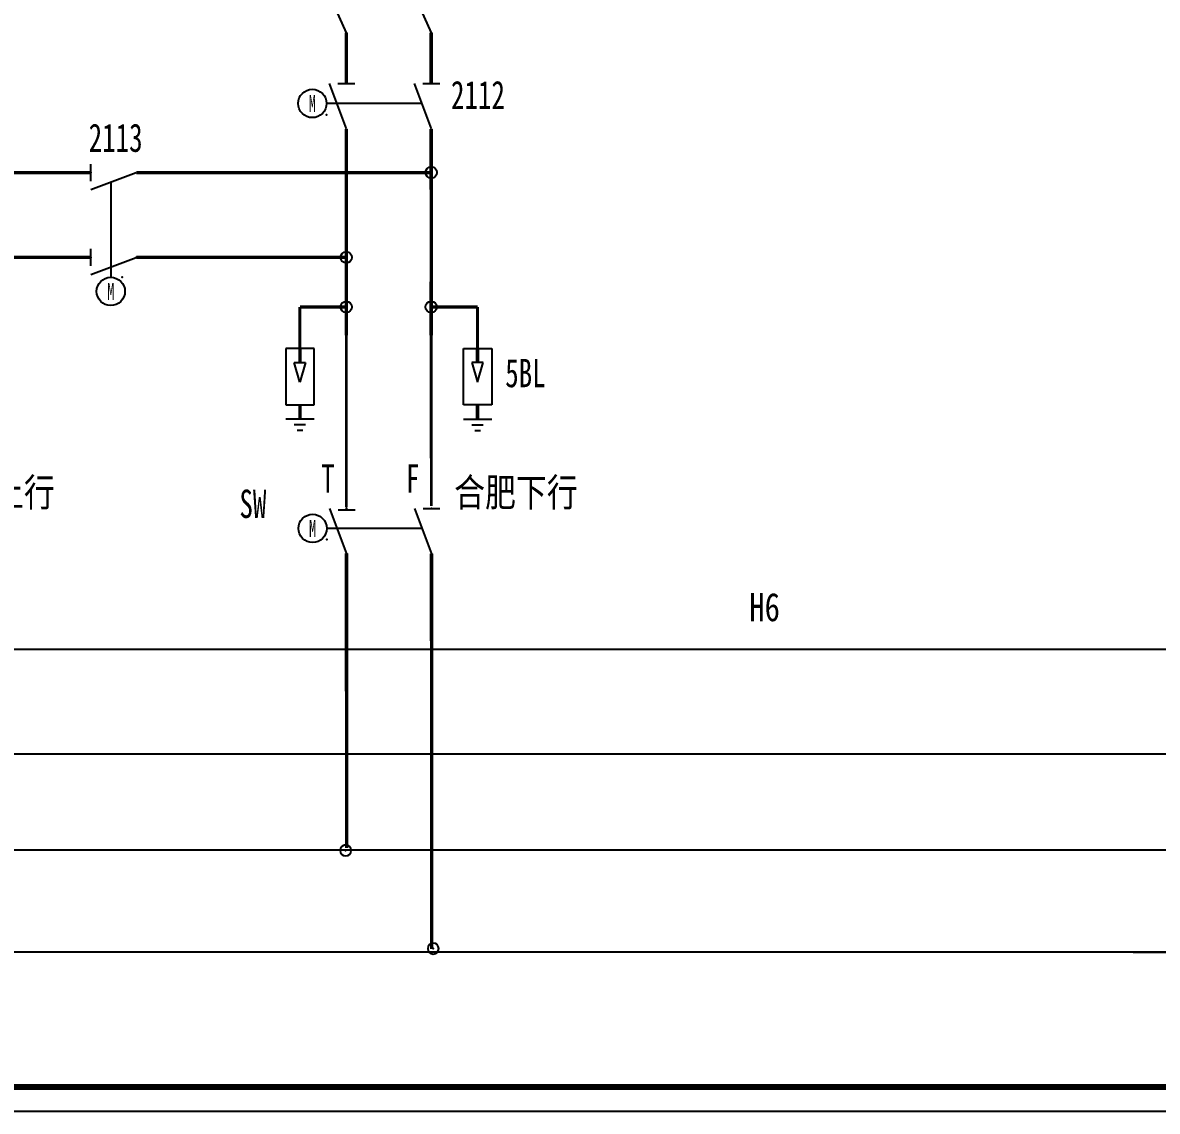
# Model space of a CAD drawing. Header units: millimetres. Extents: x 10667 to 23854, y -3427 to -2899.
# Drawn here: x 21415.4 to 21615.8, y -3426.8 to -3234.5 of the extents above; entities that cross this region are included whole.
import ezdxf
from ezdxf.enums import TextEntityAlignment as Align

# ---------------------------------------------------------------- set-up
doc = ezdxf.new("R2010")
doc.units = ezdxf.units.MM
doc.header["$LTSCALE"] = 10
doc.linetypes.add('DASHED', pattern=[11, 5, 0.5, 5, 0.5])
for name, color, linetype in [('3', 3, 'Continuous'), ('4', 1, 'Continuous'), ('BLOCK', 3, 'Continuous'), ('BOX', 7, 'Continuous'), ('PLINE', 1, 'Continuous'), ('设    备', 3, 'Continuous'), ('设备编号', 2, 'Continuous')]:
    doc.layers.add(name, color=color, linetype=linetype)
doc.styles.add('HZ', font='SimSun.ttf', dxfattribs={"width": 0.7})
doc.styles.add('ROMNAS', font='NSimSun.ttf', dxfattribs={"width": 0.7})

# ---------------------------------------------------------------- blocks, each defined once
blk = doc.blocks.new('$BLQ')
at = {"color": 3}
for p, q in [((-2.5, -10.01), (-2.5, -0.01)), ((-2.5, -0.01), (2.5, -0.01)), ((2.5, -0.01), (2.5, -10.01)), ((2.5, -10.01), (-2.5, -10.01)), ((-2.5, -12.51), (2.5, -12.51)), ((-1, -13.51), (1, -13.51)), ((-0.5, -14.51), (0.5, -14.51))]:
    blk.add_line(p, q, dxfattribs=at)
at = {"layer": 'BLOCK', "color": 3}
for p, q in [((1, -2.51), (-1, -2.51)), ((-1, -2.51), (0, -6.01)), ((0, -6.01), (1, -2.51))]:
    blk.add_line(p, q, dxfattribs=at)
at = {"layer": 'PLINE', "color": 3, "const_width": 0.6}
for points in [[(0, -2.51), (0, -0.01)], [(0, -10.01), (0, -12.51)]]:
    blk.add_lwpolyline(points, dxfattribs=at)
blk = doc.blocks.new('$$POINT', base_point=(176.43, 371.44))
blk.add_point((176.43, 371.44))
blk = doc.blocks.new('$$DD', base_point=(181.79, 368.35))
at = {"layer": 'BLOCK', "color": 2}
blk.add_circle((181.79, 368.35), 0.971, dxfattribs=at)
at = {"xscale": 1.428571, "yscale": 1.428571, "zscale": 1.428571}
for rotation in [270, 180, 90]:
    blk.add_blockref('$$POINT', (181.79, 368.35), dxfattribs=dict(at, rotation=rotation))
blk.add_blockref('$$POINT', (181.79, 368.35), dxfattribs=at)

msp = doc.modelspace()

# ---------------------------------------------------------------- linework, layer by layer
at = {"color": 1, "const_width": 0.5}
for points in [[(21464.37, -3284.74), (21464.37, -3289.73)], [(21495.75, -3284.74), (21495.75, -3289.73)], [(21464.37, -3289.73), (21464.37, -3292.05)], [(21472.56, -3289.73), (21472.58, -3320.14)], [(21487.56, -3289.73), (21487.58, -3319.88)], [(21495.75, -3289.73), (21495.75, -3292.05)]]:
    msp.add_lwpolyline(points, dxfattribs=at)
at = {"layer": '4', "color": 1}
for p, q in [((21361.97, -3345.18), (21762.59, -3345.18)), ((21361.82, -3363.67), (21743.89, -3363.67)), ((21361.63, -3380.64), (21695.28, -3380.64)), ((21361.46, -3398.65), (21762.59, -3398.65)), ((21611.59, -3398.71), (21839.94, -3398.71))]:
    msp.add_line(p, q, dxfattribs=at)
at = {"layer": '4', "color": 2}
msp.add_lwpolyline([(10666.54, -2898.77), (23853.86, -2898.77), (23853.86, -3426.84), (10666.54, -3426.84)], close=True, dxfattribs=at)
at = {"layer": 'BLOCK'}
for centre in [(21487.57, -3261), (21472.57, -3276), (21472.56, -3284.74), (21487.56, -3284.74)]:
    msp.add_circle(centre, 1, dxfattribs=at)
at = {"layer": 'BOX', "const_width": 1.05}
msp.add_lwpolyline([(10677.66, -2905.48), (23845.41, -2905.48), (23845.41, -3422.56), (10677.66, -3422.56)], close=True, dxfattribs=at)
at = {"layer": 'PLINE', "const_width": 0.6}
for points in [[(21472.56, -3236.3), (21472.56, -3245.3)], [(21487.56, -3236.3), (21487.56, -3245.3)], [(21472.56, -3253.29), (21472.57, -3272.63)], [(21487.56, -3253.29), (21487.57, -3272.63)], [(21378.42, -3261), (21427.47, -3261)], [(21435.47, -3261), (21487.57, -3261)], [(21472.57, -3272.63), (21472.56, -3289.73)], [(21487.57, -3272.63), (21487.56, -3289.73)], [(21427.47, -3276), (21393.42, -3276)], [(21435.47, -3276), (21472.57, -3276)], [(21472.56, -3284.74), (21464.37, -3284.74)], [(21487.56, -3284.74), (21495.75, -3284.74)], [(21472.6, -3328.24), (21472.62, -3380.35)], [(21487.62, -3328.35), (21487.64, -3398.14)]]:
    msp.add_lwpolyline(points, dxfattribs=at)
at = {"layer": '设    备'}
for p, q in [((21468.56, -3227.3), (21472.56, -3236.3)), ((21483.56, -3227.3), (21487.56, -3236.3)), ((21469.57, -3245.3), (21472.57, -3253.3)), ((21471.07, -3245.3), (21474.07, -3245.3)), ((21484.57, -3245.3), (21487.57, -3253.3)), ((21486.07, -3245.3), (21489.07, -3245.3)), ((21427.47, -3262.5), (21427.47, -3259.5)), ((21427.47, -3264), (21435.47, -3261)), ((21427.47, -3277.5), (21427.47, -3274.5)), ((21427.47, -3279), (21435.47, -3276)), ((21469.62, -3320.36), (21472.62, -3328.36)), ((21471.12, -3320.57), (21474.12, -3320.57)), ((21484.62, -3320.36), (21487.62, -3328.36)), ((21486.12, -3320.36), (21489.12, -3320.36))]:
    msp.add_line(p, q, dxfattribs=at)
at = {"layer": '设    备', "color": 3}
for p, q in [((21485.88, -3248.8), (21469.07, -3248.8)), ((21430.97, -3262.68), (21430.97, -3279.5)), ((21485.94, -3323.86), (21469.12, -3323.86))]:
    msp.add_line(p, q, dxfattribs=at)
at = {"layer": '设    备'}
for centre in [(21466.57, -3248.8), (21430.97, -3282), (21466.62, -3323.86)]:
    msp.add_circle(centre, 2.5, dxfattribs=at)
for p in [(21472.57, -3245.3), (21487.57, -3245.3), (21427.47, -3261), (21427.47, -3276), (21435.47, -3276), (21472.62, -3320.36), (21487.62, -3320.36)]:
    msp.add_point(p, dxfattribs=at)
at = {"layer": '设    备', "color": 4}
for p in [(21469.07, -3250.79), (21432.96, -3279.49), (21469.13, -3325.85)]:
    msp.add_point(p, dxfattribs=at)

# ---------------------------------------------------------------- block references
at = {"layer": 'BLOCK', "xscale": -1}
msp.add_blockref('$BLQ', (21464.37, -3292.05), dxfattribs=at)
at = {"layer": 'BLOCK'}
msp.add_blockref('$BLQ', (21495.75, -3292.05), dxfattribs=at)
at = {"layer": 'BLOCK', "xscale": -1, "rotation": 359.9999985530559}
for p in [(21472.45, -3380.76), (21487.93, -3398.08)]:
    msp.add_blockref('$$DD', p, dxfattribs=at)

# ---------------------------------------------------------------- texts
at = {"layer": '3', "linetype": 'DASHED', "style": 'ROMNAS', "width": 0.8}
for s, p in [('合肥上行', (21399.25, -3320)), ('合肥下行', (21491.62, -3320)), ('H6', (21543.74, -3340.26))]:
    msp.add_text(s, height=5, dxfattribs=at).set_placement(p)
at = {"layer": '设    备', "style": 'HZ', "width": 0.62}
for p in [(21466.57, -3248.8), (21430.97, -3282), (21466.62, -3323.86)]:
    msp.add_text('M', height=3, dxfattribs=at).set_placement(p, align=Align.MIDDLE)
at = {"layer": '设备编号', "color": 6, "style": 'HZ', "width": 0.7}
for s, p in [('2112', (21491.06, -3249.79)), ('2113', (21427.06, -3257.35)), ('5BL', (21500.64, -3298.92)), ('T', (21468.12, -3317.55)), ('F', (21483.12, -3317.55)), ('SW', (21453.69, -3322.02))]:
    msp.add_text(s, height=5, dxfattribs=at).set_placement(p)

doc.saveas('drawing.dxf')
